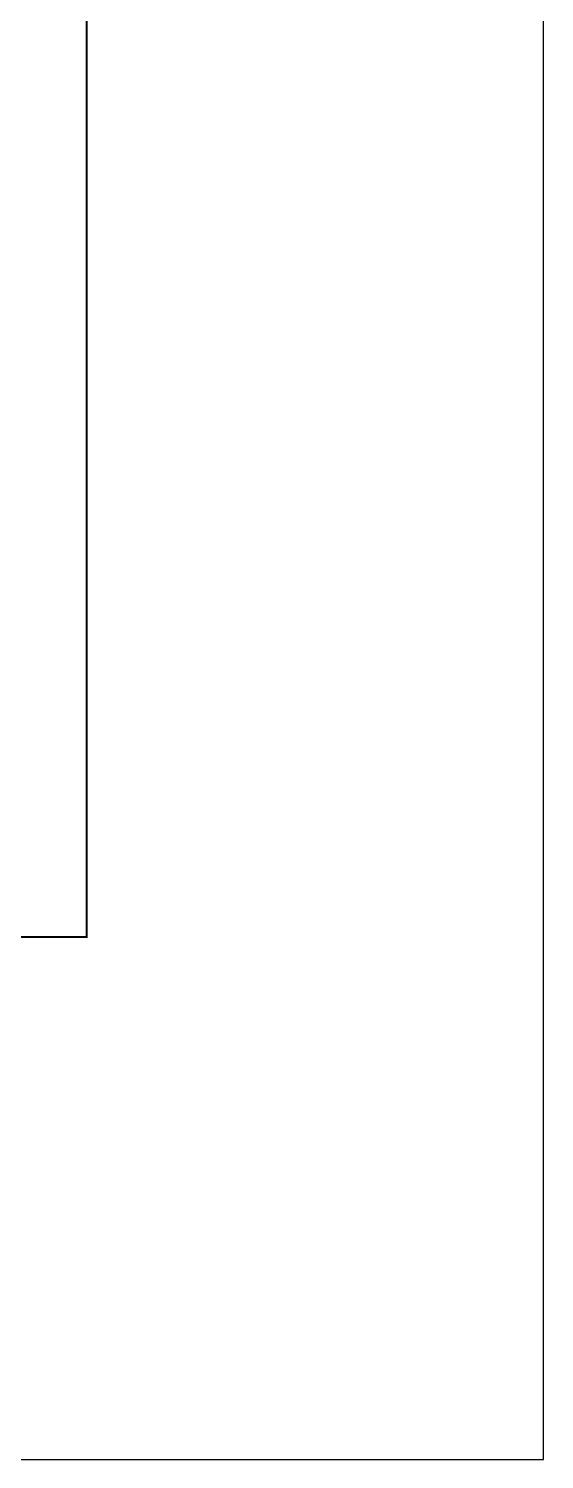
# Model space of a CAD drawing. Extents: x 529262 to 576451, y 2694391 to 2717535.
# Drawn here: x 568046 to 569355, y 2707367 to 2710995 of the extents above; entities that cross this region are included whole.
import ezdxf
from ezdxf.xclip import XClip

# ---------------------------------------------------------------- set-up
doc = ezdxf.new("R2010")
doc.units = 0
doc.header["$XCLIPFRAME"] = 0
for name, color, linetype in [('PP-COM', 7, 'Continuous'), ('PUB_TITLE', 4, 'Continuous'), ('RD-中线', 40, 'Continuous')]:
    doc.layers.add(name, color=color, linetype=linetype)

# ---------------------------------------------------------------- blocks, each defined once
blk = doc.blocks.new('A$C19FD0107')
at = {"layer": 'RD-中线', "color": 8, "linetype": 'Continuous', "flags": 128}
blk.add_lwpolyline([(-3765, 15517.4), (-3385.7, 15497.3, -0.013851), (-3330.5, 15492.9), (-2990.5, 15455.9, -0.048162), (-2934, 15444.2), (-2723.7, 15379.5, -0.000234), (-2399.7, 15276.1), (-2115.3, 15190.1, 0.03539), (-2032.6, 15171.3), (-1765.5, 15130.3)], format="xyb", dxfattribs=at)
at = {"layer": 'RD-中线', "color": 8, "linetype": 'Continuous'}
blk.add_lwpolyline([(-1765.3, 14833.9), (-1870.2, 14834.4, -0.07773), (-2297.4, 14903.2), (-2763.5, 15055, -0.002412), (-2772.7, 15058.1), (-3168.1, 15191.1, 0.031805), (-3413.7, 15256.7), (-3481.2, 15270.2, 0.040764), (-3610.5, 15285.3), (-3824.8, 15292.7, 0.003807), (-3833.9, 15292.9), (-3984.5, 15295.8, 0.004916), (-3996.3, 15295.9), (-4213.6, 15295.8, 0.004475), (-4219, 15295.8), (-4356.1, 15293.2, -0.000047), (-4356.2, 15293.2), (-5280.2, 15276.5)], format="xyb", dxfattribs=at)

msp = doc.modelspace()

# ---------------------------------------------------------------- linework, layer by layer
at = {"layer": 'PUB_TITLE', "color": 7}
msp.add_lwpolyline([(561267.748, 2707366.835), (569352.748, 2707366.835), (569352.748, 2713084.085), (561267.748, 2713084.085)], close=True, dxfattribs=at)
at = {"layer": 'PUB_TITLE', "color": 7, "const_width": 5}
msp.add_lwpolyline([(568193.3, 2711843.351), (568193.3, 2708691.925), (561392.748, 2708691.925), (561392.748, 2712581.567), (569352.748, 2712581.567)], dxfattribs=at)

# ---------------------------------------------------------------- block references
at = {"layer": 'PP-COM'}
ref = msp.add_blockref('A$C19FD0107', (570997.993, 2694390.603), dxfattribs=at)
XClip(ref).set_block_clipping_path([(-9366.4383134884, 14428.6043910822), (-3328.4480743363, 17452.7484863754)])

doc.saveas('drawing.dxf')
